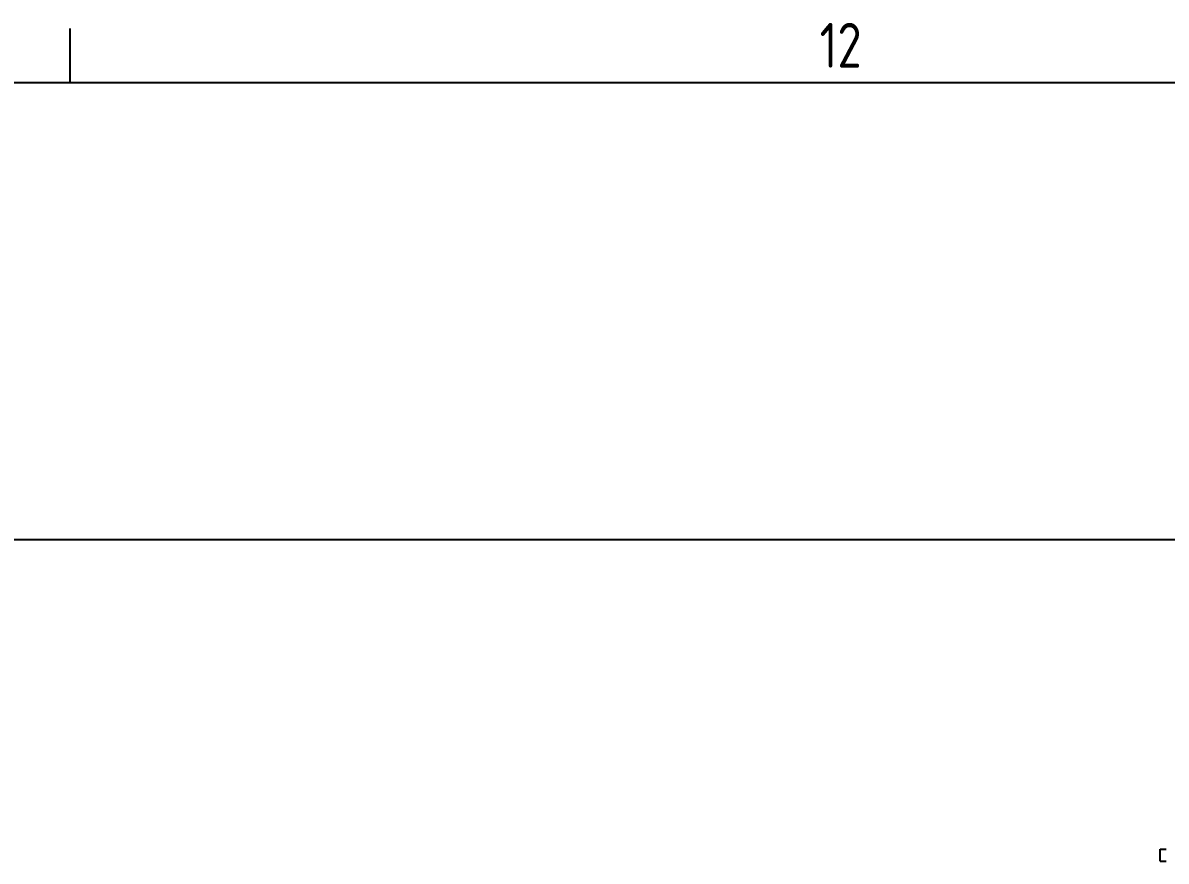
# Model space of a CAD drawing. Header units: millimetres. Extents: x 0 to 1189, y 0 to 841.
# Drawn here: x 925.9 to 989.6, y 787.6 to 834.3 of the extents above; entities that cross this region are included whole.
import ezdxf

# ---------------------------------------------------------------- set-up
doc = ezdxf.new("R2010")
doc.units = ezdxf.units.MM
for name, color, linetype, true_color in [('1', 7, 'CONTINUOUS', 0xffffff), ('162', 7, 'CONTINUOUS', 0xffffff), ('205', 7, 'CONTINUOUS', 0xffffff)]:
    doc.layers.add(name, color=color, linetype=linetype, true_color=true_color)
doc.styles.add('iso-1', font='isocp.shx')

msp = doc.modelspace()

# ---------------------------------------------------------------- linework, layer by layer
at = {"layer": '1', "color": 251, "linetype": 'Continuous'}
msp.add_line((1075.341, 805.493), (791.285, 805.493), dxfattribs=at)
at = {"layer": '162', "color": 163, "linetype": 'Continuous'}
for p, q in [((928.5, 831), (928.5, 834)), ((10, 831), (1179, 831))]:
    msp.add_line(p, q, dxfattribs=at)
at = {"layer": '205', "color": 252, "linetype": 'Continuous'}
for p, q in [((989.302, 787.576), (989.302, 788.243)), ((989.302, 788.243), (989.635, 788.243)), ((989.302, 787.576), (989.635, 787.576))]:
    msp.add_line(p, q, dxfattribs=at)

# ---------------------------------------------------------------- texts
at = {"layer": '162', "color": 163, "linetype": 'Continuous', "insert": (970.315, 831.821), "char_height": 2.5, "attachment_point": 7, "line_spacing_factor": 0.963855, "style": 'iso-1'}
msp.add_mtext('\\W00.878;12 ', dxfattribs=at)

doc.saveas('drawing.dxf')
